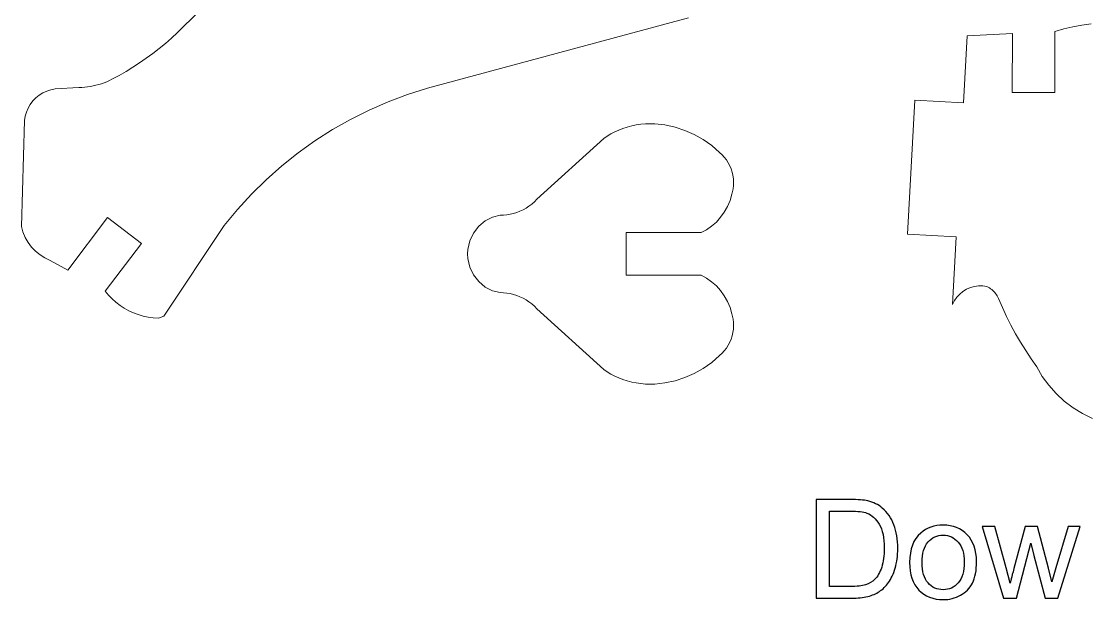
# Model space of a CAD drawing. Header units: millimetres. Extents: x -233 to 120, y -19 to 188.
# Drawn here: x -143.8 to -78.2, y -18.8 to 16.7 of the extents above; entities that cross this region are included whole.
import ezdxf

# ---------------------------------------------------------------- set-up
doc = ezdxf.new("R2010")
doc.units = ezdxf.units.MM
doc.header["$MEASUREMENT"] = 0
doc.layers.add('Layer 1', color=7, linetype='Continuous')

msp = doc.modelspace()

# ---------------------------------------------------------------- linework, layer by layer
at = {"layer": 'Layer 1', "lineweight": 9}
for points in [[(-129.1764, 21.051), (-129.1764, 21.051), (-134.2524, 16.035), (-134.2524, 16.035)], [(-118.8774, 12.6225), (-118.8774, 12.6225), (-102.8274, 16.935), (-102.8274, 16.935)], [(-79.1886, 16.3859), (-79.1886, 16.3859), (-78.6301, 16.4881), (-78.6301, 16.4881)], [(-78.6301, 16.4881), (-78.6301, 16.4881), (-78.0676, 16.5662), (-78.0676, 16.5662)], [(-134.6163, 15.6987), (-134.6163, 15.6987), (-134.2524, 16.035), (-134.2524, 16.035)], [(-85.9068, 11.7083), (-85.9068, 11.7083), (-85.6803, 15.8271), (-85.6803, 15.8271)], [(-82.9028, 15.9729), (-82.9028, 15.9729), (-85.6803, 15.8271), (-85.6803, 15.8271)], [(-82.9149, 12.36), (-82.9149, 12.36), (-82.9028, 15.9729), (-82.9028, 15.9729)], [(-80.2899, 16.11), (-80.2899, 16.11), (-79.7423, 16.2598), (-79.7423, 16.2598)], [(-80.2899, 16.11), (-80.2899, 16.11), (-80.2899, 12.36), (-80.2899, 12.36)], [(-79.7423, 16.2598), (-79.7423, 16.2598), (-79.1886, 16.3859), (-79.1886, 16.3859)], [(-135.3717, 15.0574), (-135.3717, 15.0574), (-134.9895, 15.3727), (-134.9895, 15.3727)], [(-134.9895, 15.3727), (-134.9895, 15.3727), (-134.6163, 15.6987), (-134.6163, 15.6987)], [(-136.5693, 14.1775), (-136.5693, 14.1775), (-136.1619, 14.4595), (-136.1619, 14.4595)], [(-136.1619, 14.4595), (-136.1619, 14.4595), (-135.7626, 14.7529), (-135.7626, 14.7529)], [(-135.7626, 14.7529), (-135.7626, 14.7529), (-135.3717, 15.0574), (-135.3717, 15.0574)], [(-137.407, 13.6482), (-137.407, 13.6482), (-136.9844, 13.907), (-136.9844, 13.907)], [(-136.9844, 13.907), (-136.9844, 13.907), (-136.5693, 14.1775), (-136.5693, 14.1775)], [(-138.4307, 13.089), (-138.4307, 13.089), (-138.2732, 13.1669), (-138.2732, 13.1669)], [(-138.2732, 13.1669), (-138.2732, 13.1669), (-137.8367, 13.4015), (-137.8367, 13.4015)], [(-137.8367, 13.4015), (-137.8367, 13.4015), (-137.407, 13.6482), (-137.407, 13.6482)], [(-142.0308, 12.5237), (-142.0308, 12.5237), (-142.2838, 12.4422), (-142.2838, 12.4422)], [(-141.7698, 12.5734), (-141.7698, 12.5734), (-142.0308, 12.5237), (-142.0308, 12.5237)], [(-140.3015, 12.6645), (-140.3015, 12.6645), (-141.7698, 12.5734), (-141.7698, 12.5734)], [(-140.1258, 12.6691), (-140.1258, 12.6691), (-140.3015, 12.6645), (-140.3015, 12.6645)], [(-139.9504, 12.6806), (-139.9504, 12.6806), (-140.1258, 12.6691), (-140.1258, 12.6691)], [(-139.7756, 12.699), (-139.7756, 12.699), (-139.9504, 12.6806), (-139.9504, 12.6806)], [(-139.6017, 12.7243), (-139.6017, 12.7243), (-139.7756, 12.699), (-139.7756, 12.699)], [(-139.4289, 12.7564), (-139.4289, 12.7564), (-139.6017, 12.7243), (-139.6017, 12.7243)], [(-139.2575, 12.7953), (-139.2575, 12.7953), (-139.4289, 12.7564), (-139.4289, 12.7564)], [(-139.0878, 12.8409), (-139.0878, 12.8409), (-139.2575, 12.7953), (-139.2575, 12.7953)], [(-138.92, 12.8932), (-138.92, 12.8932), (-139.0878, 12.8409), (-139.0878, 12.8409)], [(-138.7543, 12.952), (-138.7543, 12.952), (-138.92, 12.8932), (-138.92, 12.8932)], [(-138.5912, 13.0173), (-138.5912, 13.0173), (-138.7543, 12.952), (-138.7543, 12.952)], [(-138.4307, 13.089), (-138.4307, 13.089), (-138.5912, 13.0173), (-138.5912, 13.0173)], [(-120.0951, 12.2344), (-120.0951, 12.2344), (-118.8774, 12.6225), (-118.8774, 12.6225)], [(-143.1416, 11.8316), (-143.1416, 11.8316), (-143.3013, 11.6192), (-143.3013, 11.6192)], [(-142.957, 12.0228), (-142.957, 12.0228), (-143.1416, 11.8316), (-143.1416, 11.8316)], [(-142.7504, 12.1899), (-142.7504, 12.1899), (-142.957, 12.0228), (-142.957, 12.0228)], [(-142.5249, 12.3304), (-142.5249, 12.3304), (-142.7504, 12.1899), (-142.7504, 12.1899)], [(-142.2838, 12.4422), (-142.2838, 12.4422), (-142.5249, 12.3304), (-142.5249, 12.3304)], [(-121.291, 11.7835), (-121.291, 11.7835), (-120.0951, 12.2344), (-120.0951, 12.2344)], [(-88.9022, 11.873), (-88.9022, 11.873), (-89.3552, 3.6355), (-89.3552, 3.6355)], [(-88.9022, 11.873), (-88.9022, 11.873), (-85.9068, 11.7083), (-85.9068, 11.7083)], [(-80.2899, 12.36), (-80.2899, 12.36), (-82.9149, 12.36), (-82.9149, 12.36)], [(-143.4338, 11.3888), (-143.4338, 11.3888), (-143.5371, 11.144), (-143.5371, 11.144)], [(-143.3013, 11.6192), (-143.3013, 11.6192), (-143.4338, 11.3888), (-143.4338, 11.3888)], [(-123.6043, 10.6983), (-123.6043, 10.6983), (-122.4617, 11.271), (-122.4617, 11.271)], [(-122.4617, 11.271), (-122.4617, 11.271), (-121.291, 11.7835), (-121.291, 11.7835)], [(-143.6501, 10.6256), (-143.6501, 10.6256), (-143.8426, 4.1189), (-143.8426, 4.1189)], [(-143.6095, 10.8883), (-143.6095, 10.8883), (-143.6501, 10.6256), (-143.6501, 10.6256)], [(-143.5371, 11.144), (-143.5371, 11.144), (-143.6095, 10.8883), (-143.6095, 10.8883)], [(-124.7155, 10.067), (-124.7155, 10.067), (-123.6043, 10.6983), (-123.6043, 10.6983)], [(-125.7923, 9.3787), (-125.7923, 9.3787), (-124.7155, 10.067), (-124.7155, 10.067)], [(-107.3584, 9.9297), (-107.3584, 9.9297), (-107.597, 9.804), (-107.597, 9.804)], [(-107.1094, 10.0425), (-107.1094, 10.0425), (-107.3584, 9.9297), (-107.3584, 9.9297)], [(-106.8511, 10.1419), (-106.8511, 10.1419), (-107.1094, 10.0425), (-107.1094, 10.0425)], [(-106.5851, 10.2272), (-106.5851, 10.2272), (-106.8511, 10.1419), (-106.8511, 10.1419)], [(-106.3125, 10.2981), (-106.3125, 10.2981), (-106.5851, 10.2272), (-106.5851, 10.2272)], [(-106.0348, 10.3541), (-106.0348, 10.3541), (-106.3125, 10.2981), (-106.3125, 10.2981)], [(-105.7534, 10.3951), (-105.7534, 10.3951), (-106.0348, 10.3541), (-106.0348, 10.3541)], [(-105.4698, 10.4208), (-105.4698, 10.4208), (-105.7534, 10.3951), (-105.7534, 10.3951)], [(-105.1855, 10.4311), (-105.1855, 10.4311), (-105.4698, 10.4208), (-105.4698, 10.4208)], [(-104.9017, 10.4258), (-104.9017, 10.4258), (-105.1855, 10.4311), (-105.1855, 10.4311)], [(-104.9017, 10.4258), (-104.9017, 10.4258), (-104.2716, 10.3537), (-104.2716, 10.3537)], [(-104.2716, 10.3537), (-104.2716, 10.3537), (-103.6526, 10.2191), (-103.6526, 10.2191)], [(-103.6526, 10.2191), (-103.6526, 10.2191), (-103.0503, 10.0231), (-103.0503, 10.0231)], [(-103.0503, 10.0231), (-103.0503, 10.0231), (-102.4702, 9.7675), (-102.4702, 9.7675)], [(-126.8319, 8.6353), (-126.8319, 8.6353), (-125.7923, 9.3787), (-125.7923, 9.3787)], [(-108.038, 9.5164), (-108.038, 9.5164), (-112.1434, 5.7876), (-112.1434, 5.7876)], [(-107.8239, 9.666), (-107.8239, 9.666), (-108.038, 9.5164), (-108.038, 9.5164)], [(-107.597, 9.804), (-107.597, 9.804), (-107.8239, 9.666), (-107.8239, 9.666)], [(-102.4702, 9.7675), (-102.4702, 9.7675), (-101.9176, 9.4547), (-101.9176, 9.4547)], [(-101.9176, 9.4547), (-101.9176, 9.4547), (-101.3974, 9.0875), (-101.3974, 9.0875)], [(-127.8314, 7.8389), (-127.8314, 7.8389), (-126.8319, 8.6353), (-126.8319, 8.6353)], [(-101.3974, 9.0875), (-101.3974, 9.0875), (-100.9145, 8.6693), (-100.9145, 8.6693)], [(-100.9145, 8.6693), (-100.9145, 8.6693), (-100.7617, 8.5283), (-100.7617, 8.5283)], [(-100.7617, 8.5283), (-100.7617, 8.5283), (-100.6215, 8.3749), (-100.6215, 8.3749)], [(-100.4949, 8.2101), (-100.4949, 8.2101), (-100.6215, 8.3749), (-100.6215, 8.3749)], [(-100.4949, 8.2101), (-100.4949, 8.2101), (-100.3828, 8.035), (-100.3828, 8.035)], [(-100.3828, 8.035), (-100.3828, 8.035), (-100.286, 7.8511), (-100.286, 7.8511)], [(-128.7882, 6.9916), (-128.7882, 6.9916), (-127.8314, 7.8389), (-127.8314, 7.8389)], [(-100.286, 7.8511), (-100.286, 7.8511), (-100.2053, 7.6596), (-100.2053, 7.6596)], [(-100.2053, 7.6596), (-100.2053, 7.6596), (-100.1412, 7.4619), (-100.1412, 7.4619)], [(-100.1412, 7.4619), (-100.1412, 7.4619), (-100.0942, 7.2594), (-100.0942, 7.2594)], [(-100.0942, 7.2594), (-100.0942, 7.2594), (-100.0646, 7.0537), (-100.0646, 7.0537)], [(-129.6996, 6.0956), (-129.6996, 6.0956), (-128.7882, 6.9916), (-128.7882, 6.9916)], [(-100.0585, 6.6384), (-100.0585, 6.6384), (-100.082, 6.4319), (-100.082, 6.4319)], [(-100.0646, 7.0537), (-100.0646, 7.0537), (-100.0527, 6.8462), (-100.0527, 6.8462)], [(-100.0527, 6.8462), (-100.0527, 6.8462), (-100.0585, 6.6384), (-100.0585, 6.6384)], [(-130.5631, 5.1535), (-130.5631, 5.1535), (-129.6996, 6.0956), (-129.6996, 6.0956)], [(-100.1503, 6.0949), (-100.1503, 6.0949), (-100.2705, 5.7109), (-100.2705, 5.7109)], [(-100.082, 6.4319), (-100.082, 6.4319), (-100.1503, 6.0949), (-100.1503, 6.0949)], [(-112.6336, 5.3645), (-112.6336, 5.3645), (-112.812, 5.2474), (-112.812, 5.2474)], [(-112.6336, 5.3645), (-112.6336, 5.3645), (-112.4622, 5.4939), (-112.4622, 5.4939)], [(-112.4622, 5.4939), (-112.4622, 5.4939), (-112.2986, 5.6352), (-112.2986, 5.6352)], [(-112.2986, 5.6352), (-112.2986, 5.6352), (-112.1434, 5.7876), (-112.1434, 5.7876)], [(-100.4291, 5.3436), (-100.4291, 5.3436), (-100.6241, 4.9978), (-100.6241, 4.9978)], [(-100.2705, 5.7109), (-100.2705, 5.7109), (-100.4291, 5.3436), (-100.4291, 5.3436)], [(-138.5414, 4.6592), (-138.5414, 4.6592), (-140.9919, 1.429), (-140.9919, 1.429)], [(-136.4501, 3.0727), (-136.4501, 3.0727), (-138.5414, 4.6592), (-138.5414, 4.6592)], [(-131.3765, 4.1677), (-131.3765, 4.1677), (-130.5631, 5.1535), (-130.5631, 5.1535)], [(-114.8808, 4.6823), (-114.8808, 4.6823), (-115.3261, 4.4536), (-115.3261, 4.4536)], [(-114.4018, 4.7999), (-114.4018, 4.7999), (-114.8808, 4.6823), (-114.8808, 4.6823)], [(-114.4018, 4.7999), (-114.4018, 4.7999), (-114.1947, 4.8059), (-114.1947, 4.8059)], [(-114.1947, 4.8059), (-114.1947, 4.8059), (-113.9883, 4.8265), (-113.9883, 4.8265)], [(-113.9883, 4.8265), (-113.9883, 4.8265), (-113.7836, 4.8615), (-113.7836, 4.8615)], [(-113.7836, 4.8615), (-113.7836, 4.8615), (-113.5812, 4.911), (-113.5812, 4.911)], [(-113.5812, 4.911), (-113.5812, 4.911), (-113.3821, 4.9746), (-113.3821, 4.9746)], [(-113.3821, 4.9746), (-113.3821, 4.9746), (-113.187, 5.052), (-113.187, 5.052)], [(-113.187, 5.052), (-113.187, 5.052), (-112.9967, 5.1431), (-112.9967, 5.1431)], [(-112.9967, 5.1431), (-112.9967, 5.1431), (-112.812, 5.2474), (-112.812, 5.2474)], [(-100.8528, 4.6778), (-100.8528, 4.6778), (-101.1124, 4.3881), (-101.1124, 4.3881)], [(-100.6241, 4.9978), (-100.6241, 4.9978), (-100.8528, 4.6778), (-100.8528, 4.6778)], [(-143.8426, 4.1189), (-143.8426, 4.1189), (-143.7473, 3.7751), (-143.7473, 3.7751)], [(-135.0848, -1.3994), (-135.0848, -1.3994), (-131.3765, 4.1677), (-131.3765, 4.1677)], [(-115.7171, 4.1244), (-115.7171, 4.1244), (-116.0357, 3.71), (-116.0357, 3.71)], [(-115.3261, 4.4536), (-115.3261, 4.4536), (-115.7171, 4.1244), (-115.7171, 4.1244)], [(-101.3994, 4.1322), (-101.3994, 4.1322), (-101.7101, 3.9135), (-101.7101, 3.9135)], [(-101.1124, 4.3881), (-101.1124, 4.3881), (-101.3994, 4.1322), (-101.3994, 4.1322)], [(-143.7473, 3.7751), (-143.7473, 3.7751), (-143.6101, 3.4458), (-143.6101, 3.4458)], [(-143.6101, 3.4458), (-143.6101, 3.4458), (-143.4333, 3.1361), (-143.4333, 3.1361)], [(-116.0357, 3.71), (-116.0357, 3.71), (-116.2672, 3.2294), (-116.2672, 3.2294)], [(-106.6654, 1.11), (-106.6654, 1.11), (-106.6654, 3.735), (-106.6654, 3.735)], [(-102.0404, 3.735), (-102.0404, 3.735), (-106.6654, 3.735), (-106.6654, 3.735)], [(-101.7101, 3.9135), (-101.7101, 3.9135), (-102.0404, 3.735), (-102.0404, 3.735)], [(-89.3552, 3.6355), (-89.3552, 3.6355), (-86.3597, 3.4708), (-86.3597, 3.4708)], [(-86.5876, -0.6739), (-86.5876, -0.6739), (-86.3597, 3.4708), (-86.3597, 3.4708)], [(-143.4333, 3.1361), (-143.4333, 3.1361), (-143.2194, 2.8505), (-143.2194, 2.8505)], [(-143.2194, 2.8505), (-143.2194, 2.8505), (-142.972, 2.5936), (-142.972, 2.5936)], [(-138.6799, 0.1334), (-138.6799, 0.1334), (-136.4501, 3.0727), (-136.4501, 3.0727)], [(-116.4009, 2.705), (-116.4009, 2.705), (-116.4163, 2.4225), (-116.4163, 2.4225)], [(-116.2672, 3.2294), (-116.2672, 3.2294), (-116.4009, 2.705), (-116.4009, 2.705)], [(-142.972, 2.5936), (-142.972, 2.5936), (-142.6946, 2.3693), (-142.6946, 2.3693)], [(-142.6946, 2.3693), (-142.6946, 2.3693), (-142.3916, 2.1811), (-142.3916, 2.1811)], [(-142.3916, 2.1811), (-142.3916, 2.1811), (-142.0676, 2.0318), (-142.0676, 2.0318)], [(-142.0676, 2.0318), (-142.0676, 2.0318), (-140.9919, 1.429), (-140.9919, 1.429)], [(-116.4009, 2.14), (-116.4009, 2.14), (-116.4163, 2.4225), (-116.4163, 2.4225)], [(-116.2672, 1.6155), (-116.2672, 1.6155), (-116.4009, 2.14), (-116.4009, 2.14)], [(-116.0357, 1.135), (-116.0357, 1.135), (-116.2672, 1.6155), (-116.2672, 1.6155)], [(-115.7171, 0.7205), (-115.7171, 0.7205), (-116.0357, 1.135), (-116.0357, 1.135)], [(-115.3261, 0.3913), (-115.3261, 0.3913), (-115.7171, 0.7205), (-115.7171, 0.7205)], [(-102.0404, 1.11), (-102.0404, 1.11), (-106.6654, 1.11), (-106.6654, 1.11)], [(-101.7101, 0.9314), (-101.7101, 0.9314), (-102.0404, 1.11), (-102.0404, 1.11)], [(-101.3994, 0.7128), (-101.3994, 0.7128), (-101.7101, 0.9314), (-101.7101, 0.9314)], [(-101.1124, 0.4569), (-101.1124, 0.4569), (-101.3994, 0.7128), (-101.3994, 0.7128)], [(-138.6799, 0.1334), (-138.6799, 0.1334), (-138.479, -0.1096), (-138.479, -0.1096)], [(-114.8808, 0.1627), (-114.8808, 0.1627), (-115.3261, 0.3913), (-115.3261, 0.3913)], [(-114.4018, 0.0451), (-114.4018, 0.0451), (-114.8808, 0.1627), (-114.8808, 0.1627)], [(-114.4018, 0.0451), (-114.4018, 0.0451), (-114.1947, 0.0391), (-114.1947, 0.0391)], [(-114.1947, 0.0391), (-114.1947, 0.0391), (-113.9883, 0.0185), (-113.9883, 0.0185)], [(-113.9883, 0.0185), (-113.9883, 0.0185), (-113.7836, -0.0166), (-113.7836, -0.0166)], [(-100.8528, 0.1671), (-100.8528, 0.1671), (-101.1124, 0.4569), (-101.1124, 0.4569)], [(-100.6241, -0.1528), (-100.6241, -0.1528), (-100.8528, 0.1671), (-100.8528, 0.1671)], [(-86.1466, -0.0453), (-86.1466, -0.0453), (-85.9469, 0.1174), (-85.9469, 0.1174)], [(-85.9469, 0.1174), (-85.9469, 0.1174), (-85.7268, 0.2513), (-85.7268, 0.2513)], [(-85.7268, 0.2513), (-85.7268, 0.2513), (-85.4905, 0.3537), (-85.4905, 0.3537)], [(-85.4905, 0.3537), (-85.4905, 0.3537), (-85.2423, 0.4227), (-85.2423, 0.4227)], [(-85.2423, 0.4227), (-85.2423, 0.4227), (-84.987, 0.457), (-84.987, 0.457)], [(-84.987, 0.457), (-84.987, 0.457), (-84.7294, 0.456), (-84.7294, 0.456)], [(-84.7294, 0.456), (-84.7294, 0.456), (-84.4744, 0.4197), (-84.4744, 0.4197)], [(-84.3966, 0.3808), (-84.3966, 0.3808), (-84.4744, 0.4197), (-84.4744, 0.4197)], [(-84.3213, 0.3372), (-84.3213, 0.3372), (-84.3966, 0.3808), (-84.3966, 0.3808)], [(-84.2488, 0.289), (-84.2488, 0.289), (-84.3213, 0.3372), (-84.3213, 0.3372)], [(-84.1795, 0.2364), (-84.1795, 0.2364), (-84.2488, 0.289), (-84.2488, 0.289)], [(-84.1135, 0.1797), (-84.1135, 0.1797), (-84.1795, 0.2364), (-84.1795, 0.2364)], [(-84.0512, 0.119), (-84.0512, 0.119), (-84.1135, 0.1797), (-84.1135, 0.1797)], [(-83.9927, 0.0546), (-83.9927, 0.0546), (-84.0512, 0.119), (-84.0512, 0.119)], [(-83.9383, -0.0133), (-83.9383, -0.0133), (-83.9927, 0.0546), (-83.9927, 0.0546)], [(-138.479, -0.1096), (-138.479, -0.1096), (-138.2605, -0.3368), (-138.2605, -0.3368)], [(-138.2605, -0.3368), (-138.2605, -0.3368), (-138.0256, -0.5471), (-138.0256, -0.5471)], [(-138.0256, -0.5471), (-138.0256, -0.5471), (-137.7756, -0.7391), (-137.7756, -0.7391)], [(-113.7836, -0.0166), (-113.7836, -0.0166), (-113.5812, -0.066), (-113.5812, -0.066)], [(-113.5812, -0.066), (-113.5812, -0.066), (-113.3821, -0.1296), (-113.3821, -0.1296)], [(-113.3821, -0.1296), (-113.3821, -0.1296), (-113.187, -0.2071), (-113.187, -0.2071)], [(-113.187, -0.2071), (-113.187, -0.2071), (-112.9967, -0.2982), (-112.9967, -0.2982)], [(-112.9967, -0.2982), (-112.9967, -0.2982), (-112.812, -0.4024), (-112.812, -0.4024)], [(-112.812, -0.4024), (-112.812, -0.4024), (-112.6336, -0.5195), (-112.6336, -0.5195)], [(-112.6336, -0.5195), (-112.6336, -0.5195), (-112.4622, -0.649), (-112.4622, -0.649)], [(-112.4622, -0.649), (-112.4622, -0.649), (-112.2986, -0.7902), (-112.2986, -0.7902)], [(-100.4291, -0.4987), (-100.4291, -0.4987), (-100.6241, -0.1528), (-100.6241, -0.1528)], [(-100.2705, -0.866), (-100.2705, -0.866), (-100.4291, -0.4987), (-100.4291, -0.4987)], [(-86.5876, -0.6739), (-86.5876, -0.6739), (-86.47, -0.4448), (-86.47, -0.4448)], [(-86.47, -0.4448), (-86.47, -0.4448), (-86.322, -0.2339), (-86.322, -0.2339)], [(-86.322, -0.2339), (-86.322, -0.2339), (-86.1466, -0.0453), (-86.1466, -0.0453)], [(-83.8882, -0.0845), (-83.8882, -0.0845), (-83.9383, -0.0133), (-83.9383, -0.0133)], [(-83.8426, -0.1586), (-83.8426, -0.1586), (-83.8882, -0.0845), (-83.8882, -0.0845)], [(-83.8016, -0.2353), (-83.8016, -0.2353), (-83.8426, -0.1586), (-83.8426, -0.1586)], [(-83.7654, -0.3145), (-83.7654, -0.3145), (-83.8016, -0.2353), (-83.8016, -0.2353)], [(-83.7654, -0.3145), (-83.7654, -0.3145), (-83.5241, -0.867), (-83.5241, -0.867)], [(-137.7756, -0.7391), (-137.7756, -0.7391), (-137.512, -0.9119), (-137.512, -0.9119)], [(-137.512, -0.9119), (-137.512, -0.9119), (-137.2361, -1.0645), (-137.2361, -1.0645)], [(-137.2361, -1.0645), (-137.2361, -1.0645), (-136.9495, -1.1959), (-136.9495, -1.1959)], [(-136.9495, -1.1959), (-136.9495, -1.1959), (-136.6539, -1.3055), (-136.6539, -1.3055)], [(-136.6539, -1.3055), (-136.6539, -1.3055), (-136.351, -1.3926), (-136.351, -1.3926)], [(-112.2986, -0.7902), (-112.2986, -0.7902), (-112.1434, -0.9427), (-112.1434, -0.9427)], [(-108.038, -4.6714), (-108.038, -4.6714), (-112.1434, -0.9427), (-112.1434, -0.9427)], [(-100.1503, -1.2499), (-100.1503, -1.2499), (-100.2705, -0.866), (-100.2705, -0.866)], [(-100.082, -1.587), (-100.082, -1.587), (-100.1503, -1.2499), (-100.1503, -1.2499)], [(-83.5241, -0.867), (-83.5241, -0.867), (-83.2673, -1.4125), (-83.2673, -1.4125)], [(-136.351, -1.3926), (-136.351, -1.3926), (-136.0423, -1.4568), (-136.0423, -1.4568)], [(-136.0423, -1.4568), (-136.0423, -1.4568), (-135.7297, -1.4977), (-135.7297, -1.4977)], [(-135.7297, -1.4977), (-135.7297, -1.4977), (-135.4149, -1.515), (-135.4149, -1.515)], [(-135.4149, -1.515), (-135.4149, -1.515), (-135.0848, -1.3994), (-135.0848, -1.3994)], [(-100.0585, -1.7935), (-100.0585, -1.7935), (-100.082, -1.587), (-100.082, -1.587)], [(-100.0527, -2.0012), (-100.0527, -2.0012), (-100.0585, -1.7935), (-100.0585, -1.7935)], [(-83.2673, -1.4125), (-83.2673, -1.4125), (-82.9953, -1.9506), (-82.9953, -1.9506)], [(-82.9953, -1.9506), (-82.9953, -1.9506), (-82.7083, -2.4808), (-82.7083, -2.4808)], [(-100.2053, -2.8146), (-100.2053, -2.8146), (-100.1412, -2.6169), (-100.1412, -2.6169)], [(-100.1412, -2.6169), (-100.1412, -2.6169), (-100.0942, -2.4145), (-100.0942, -2.4145)], [(-100.0942, -2.4145), (-100.0942, -2.4145), (-100.0646, -2.2087), (-100.0646, -2.2087)], [(-100.0646, -2.2087), (-100.0646, -2.2087), (-100.0527, -2.0012), (-100.0527, -2.0012)], [(-82.7083, -2.4808), (-82.7083, -2.4808), (-82.4065, -3.0028), (-82.4065, -3.0028)], [(-100.4949, -3.3651), (-100.4949, -3.3651), (-100.3828, -3.1901), (-100.3828, -3.1901)], [(-100.3828, -3.1901), (-100.3828, -3.1901), (-100.286, -3.0061), (-100.286, -3.0061)], [(-100.286, -3.0061), (-100.286, -3.0061), (-100.2053, -2.8146), (-100.2053, -2.8146)], [(-82.4065, -3.0028), (-82.4065, -3.0028), (-82.0902, -3.5161), (-82.0902, -3.5161)], [(-101.3974, -4.2426), (-101.3974, -4.2426), (-100.9145, -3.8243), (-100.9145, -3.8243)], [(-100.9145, -3.8243), (-100.9145, -3.8243), (-100.7617, -3.6834), (-100.7617, -3.6834)], [(-100.7617, -3.6834), (-100.7617, -3.6834), (-100.6215, -3.5299), (-100.6215, -3.5299)], [(-100.6215, -3.5299), (-100.6215, -3.5299), (-100.4949, -3.3651), (-100.4949, -3.3651)], [(-82.0902, -3.5161), (-82.0902, -3.5161), (-81.7596, -4.0203), (-81.7596, -4.0203)], [(-101.9176, -4.6098), (-101.9176, -4.6098), (-101.3974, -4.2426), (-101.3974, -4.2426)], [(-81.7596, -4.0203), (-81.7596, -4.0203), (-81.4149, -4.515), (-81.4149, -4.515)], [(-81.4149, -4.515), (-81.4149, -4.515), (-81.0689, -5.1011), (-81.0689, -5.1011)], [(-107.8239, -4.821), (-107.8239, -4.821), (-108.038, -4.6714), (-108.038, -4.6714)], [(-107.597, -4.959), (-107.597, -4.959), (-107.8239, -4.821), (-107.8239, -4.821)], [(-107.3584, -5.0848), (-107.3584, -5.0848), (-107.597, -4.959), (-107.597, -4.959)], [(-107.1094, -5.1976), (-107.1094, -5.1976), (-107.3584, -5.0848), (-107.3584, -5.0848)], [(-106.8511, -5.2969), (-106.8511, -5.2969), (-107.1094, -5.1976), (-107.1094, -5.1976)], [(-103.6526, -5.3741), (-103.6526, -5.3741), (-103.0503, -5.1781), (-103.0503, -5.1781)], [(-103.0503, -5.1781), (-103.0503, -5.1781), (-102.4702, -4.9225), (-102.4702, -4.9225)], [(-102.4702, -4.9225), (-102.4702, -4.9225), (-101.9176, -4.6098), (-101.9176, -4.6098)], [(-81.0689, -5.1011), (-81.0689, -5.1011), (-80.6681, -5.6511), (-80.6681, -5.6511)], [(-106.5851, -5.3822), (-106.5851, -5.3822), (-106.8511, -5.2969), (-106.8511, -5.2969)], [(-106.3125, -5.4531), (-106.3125, -5.4531), (-106.5851, -5.3822), (-106.5851, -5.3822)], [(-106.0348, -5.5092), (-106.0348, -5.5092), (-106.3125, -5.4531), (-106.3125, -5.4531)], [(-105.7534, -5.5502), (-105.7534, -5.5502), (-106.0348, -5.5092), (-106.0348, -5.5092)], [(-105.4698, -5.5759), (-105.4698, -5.5759), (-105.7534, -5.5502), (-105.7534, -5.5502)], [(-105.1855, -5.5861), (-105.1855, -5.5861), (-105.4698, -5.5759), (-105.4698, -5.5759)], [(-104.9017, -5.5809), (-104.9017, -5.5809), (-105.1855, -5.5861), (-105.1855, -5.5861)], [(-104.9017, -5.5809), (-104.9017, -5.5809), (-104.2716, -5.5088), (-104.2716, -5.5088)], [(-104.2716, -5.5088), (-104.2716, -5.5088), (-103.6526, -5.3741), (-103.6526, -5.3741)], [(-80.6681, -5.6511), (-80.6681, -5.6511), (-80.2162, -6.1599), (-80.2162, -6.1599)], [(-80.2162, -6.1599), (-80.2162, -6.1599), (-79.7174, -6.6229), (-79.7174, -6.6229)], [(-79.7174, -6.6229), (-79.7174, -6.6229), (-79.1763, -7.0357), (-79.1763, -7.0357)], [(-79.1763, -7.0357), (-79.1763, -7.0357), (-78.598, -7.3945), (-78.598, -7.3945)], [(-78.598, -7.3945), (-78.598, -7.3945), (-77.9879, -7.696), (-77.9879, -7.696)]]:
    msp.add_open_spline(points, degree=3, dxfattribs=at)
at = {"layer": 'Layer 1', "color": 250}
for points, knots in [([(-94.9676, -18.7382), (-94.9676, -18.7382), (-94.9676, -12.676), (-94.9676, -12.676), (-94.9676, -12.676), (-94.9676, -12.676), (-92.8791, -12.676), (-92.8791, -12.676), (-92.8791, -12.676), (-92.4078, -12.676), (-92.048, -12.7043), (-91.7996, -12.7621), (-91.7996, -12.7621), (-91.4525, -12.8426), (-91.1561, -12.9879), (-90.9106, -13.1967), (-90.9106, -13.1967), (-90.5903, -13.4677), (-90.3518, -13.812), (-90.1938, -14.2325), (-90.1938, -14.2325), (-90.0343, -14.653), (-89.9553, -15.1342), (-89.9553, -15.6747), (-89.9553, -15.6747), (-89.9553, -16.1347), (-90.0089, -16.5425), (-90.1161, -16.8981), (-90.1161, -16.8981), (-90.2234, -17.2537), (-90.3617, -17.5486), (-90.5296, -17.7815), (-90.5296, -17.7815), (-90.6989, -18.0143), (-90.8824, -18.1977), (-91.0828, -18.3304), (-91.0828, -18.3304), (-91.2817, -18.4644), (-91.523, -18.566), (-91.8053, -18.6352), (-91.8053, -18.6352), (-92.0889, -18.7043), (-92.4134, -18.7382), (-92.7803, -18.7382), (-92.7803, -18.7382), (-92.7803, -18.7382), (-94.9676, -18.7382), (-94.9676, -18.7382)], [0, 0, 0, 0, 0.0769231, 0.0769231, 0.0769231, 0.0769231, 0.1538462, 0.1538462, 0.1538462, 0.1538462, 0.2307692, 0.2307692, 0.2307692, 0.2307692, 0.3076923, 0.3076923, 0.3076923, 0.3076923, 0.3846154, 0.3846154, 0.3846154, 0.3846154, 0.4615385, 0.4615385, 0.4615385, 0.4615385, 0.5384615, 0.5384615, 0.5384615, 0.5384615, 0.6153846, 0.6153846, 0.6153846, 0.6153846, 0.6923077, 0.6923077, 0.6923077, 0.6923077, 0.7692308, 0.7692308, 0.7692308, 0.7692308, 0.8461538, 0.8461538, 0.8461538, 0.8461538, 1, 1, 1, 1]), ([(-94.1632, -18.027), (-94.1632, -18.027), (-92.8706, -18.027), (-92.8706, -18.027), (-92.8706, -18.027), (-92.4713, -18.027), (-92.158, -17.9903), (-91.9308, -17.9155), (-91.9308, -17.9155), (-91.7037, -17.8407), (-91.523, -17.7363), (-91.3876, -17.6008), (-91.3876, -17.6008), (-91.1985, -17.4103), (-91.0503, -17.1535), (-90.9445, -16.8318), (-90.9445, -16.8318), (-90.8386, -16.51), (-90.785, -16.1206), (-90.785, -15.662), (-90.785, -15.662), (-90.785, -15.027), (-90.8894, -14.5387), (-91.0969, -14.1972), (-91.0969, -14.1972), (-91.3043, -13.8557), (-91.5569, -13.6271), (-91.8546, -13.5114), (-91.8546, -13.5114), (-92.0691, -13.4282), (-92.4149, -13.3872), (-92.8918, -13.3872), (-92.8918, -13.3872), (-92.8918, -13.3872), (-94.1632, -13.3872), (-94.1632, -13.3872), (-94.1632, -13.3872), (-94.1632, -13.3872), (-94.1632, -18.027), (-94.1632, -18.027)], [0, 0, 0, 0, 0.0909091, 0.0909091, 0.0909091, 0.0909091, 0.1818182, 0.1818182, 0.1818182, 0.1818182, 0.2727273, 0.2727273, 0.2727273, 0.2727273, 0.3636364, 0.3636364, 0.3636364, 0.3636364, 0.4545455, 0.4545455, 0.4545455, 0.4545455, 0.5454545, 0.5454545, 0.5454545, 0.5454545, 0.6363636, 0.6363636, 0.6363636, 0.6363636, 0.7272727, 0.7272727, 0.7272727, 0.7272727, 0.8181818, 0.8181818, 0.8181818, 0.8181818, 1, 1, 1, 1]), ([(-89.2257, -16.5411), (-89.2257, -15.7297), (-88.9999, -15.1286), (-88.547, -14.7377), (-88.547, -14.7377), (-88.1702, -14.4131), (-87.7087, -14.2508), (-87.1655, -14.2508), (-87.1655, -14.2508), (-86.5629, -14.2508), (-86.069, -14.4484), (-85.6852, -14.8435), (-85.6852, -14.8435), (-85.3028, -15.2372), (-85.1109, -15.7833), (-85.1109, -16.479), (-85.1109, -16.479), (-85.1109, -17.0434), (-85.1955, -17.4865), (-85.3649, -17.8097), (-85.3649, -17.8097), (-85.5342, -18.1328), (-85.7812, -18.384), (-86.1057, -18.5632), (-86.1057, -18.5632), (-86.4289, -18.7424), (-86.7831, -18.8313), (-87.1655, -18.8313), (-87.1655, -18.8313), (-87.7807, -18.8313), (-88.2774, -18.6352), (-88.657, -18.2415), (-88.657, -18.2415), (-89.0366, -17.8478), (-89.2257, -17.2805), (-89.2257, -16.5411)], [0, 0, 0, 0, 0.1, 0.1, 0.1, 0.1, 0.2, 0.2, 0.2, 0.2, 0.3, 0.3, 0.3, 0.3, 0.4, 0.4, 0.4, 0.4, 0.5, 0.5, 0.5, 0.5, 0.6, 0.6, 0.6, 0.6, 0.7, 0.7, 0.7, 0.7, 0.8, 0.8, 0.8, 0.8, 1, 1, 1, 1]), ([(-83.4472, -18.7382), (-83.4472, -18.7382), (-84.775, -14.344), (-84.775, -14.344), (-84.775, -14.344), (-84.775, -14.344), (-83.9961, -14.344), (-83.9961, -14.344), (-83.9961, -14.344), (-83.9961, -14.344), (-83.2948, -16.8798), (-83.2948, -16.8798), (-83.2948, -16.8798), (-83.2948, -16.8798), (-83.0464, -17.8238), (-83.0464, -17.8238), (-83.0464, -17.8238), (-83.0365, -17.7772), (-82.9603, -17.4753), (-82.8192, -16.9179), (-82.8192, -16.9179), (-82.8192, -16.9179), (-82.1235, -14.344), (-82.1235, -14.344), (-82.1235, -14.344), (-82.1235, -14.344), (-81.3601, -14.344), (-81.3601, -14.344), (-81.3601, -14.344), (-81.3601, -14.344), (-80.6983, -16.8953), (-80.6983, -16.8953), (-80.6983, -16.8953), (-80.6983, -16.8953), (-80.4824, -17.7321), (-80.4824, -17.7321), (-80.4824, -17.7321), (-80.4824, -17.7321), (-80.2298, -16.884), (-80.2298, -16.884), (-80.2298, -16.884), (-80.2298, -16.884), (-79.4706, -14.344), (-79.4706, -14.344), (-79.4706, -14.344), (-79.4706, -14.344), (-78.7467, -14.344), (-78.7467, -14.344), (-78.7467, -14.344), (-78.7467, -14.344), (-80.1254, -18.7382), (-80.1254, -18.7382), (-80.1254, -18.7382), (-80.1254, -18.7382), (-80.8959, -18.7382), (-80.8959, -18.7382), (-80.8959, -18.7382), (-80.8959, -18.7382), (-81.593, -16.1093), (-81.593, -16.1093), (-81.593, -16.1093), (-81.593, -16.1093), (-81.7694, -15.3572), (-81.7694, -15.3572), (-81.7694, -15.3572), (-81.7694, -15.3572), (-82.6584, -18.7382), (-82.6584, -18.7382), (-82.6584, -18.7382), (-82.6584, -18.7382), (-83.4472, -18.7382), (-83.4472, -18.7382)], [0, 0, 0, 0, 0.0526316, 0.0526316, 0.0526316, 0.0526316, 0.1052632, 0.1052632, 0.1052632, 0.1052632, 0.1578947, 0.1578947, 0.1578947, 0.1578947, 0.2105263, 0.2105263, 0.2105263, 0.2105263, 0.2631579, 0.2631579, 0.2631579, 0.2631579, 0.3157895, 0.3157895, 0.3157895, 0.3157895, 0.3684211, 0.3684211, 0.3684211, 0.3684211, 0.4210526, 0.4210526, 0.4210526, 0.4210526, 0.4736842, 0.4736842, 0.4736842, 0.4736842, 0.5263158, 0.5263158, 0.5263158, 0.5263158, 0.5789474, 0.5789474, 0.5789474, 0.5789474, 0.6315789, 0.6315789, 0.6315789, 0.6315789, 0.6842105, 0.6842105, 0.6842105, 0.6842105, 0.7368421, 0.7368421, 0.7368421, 0.7368421, 0.7894737, 0.7894737, 0.7894737, 0.7894737, 0.8421053, 0.8421053, 0.8421053, 0.8421053, 0.8947368, 0.8947368, 0.8947368, 0.8947368, 1, 1, 1, 1]), ([(-88.4637, -16.5425), (-88.4637, -17.1041), (-88.3409, -17.5246), (-88.0954, -17.8026), (-88.0954, -17.8026), (-87.8484, -18.082), (-87.5394, -18.2217), (-87.1655, -18.2217), (-87.1655, -18.2217), (-86.7958, -18.2217), (-86.4881, -18.082), (-86.2412, -17.8012), (-86.2412, -17.8012), (-85.9957, -17.5204), (-85.8729, -17.0928), (-85.8729, -16.5185), (-85.8729, -16.5185), (-85.8729, -15.9766), (-85.9971, -15.566), (-86.244, -15.288), (-86.244, -15.288), (-86.491, -15.0086), (-86.7986, -14.8689), (-87.1655, -14.8689), (-87.1655, -14.8689), (-87.5394, -14.8689), (-87.8484, -15.0072), (-88.0954, -15.2852), (-88.0954, -15.2852), (-88.3409, -15.5632), (-88.4637, -15.9823), (-88.4637, -16.5425)], [0, 0, 0, 0, 0.1111111, 0.1111111, 0.1111111, 0.1111111, 0.2222222, 0.2222222, 0.2222222, 0.2222222, 0.3333333, 0.3333333, 0.3333333, 0.3333333, 0.4444444, 0.4444444, 0.4444444, 0.4444444, 0.5555556, 0.5555556, 0.5555556, 0.5555556, 0.6666667, 0.6666667, 0.6666667, 0.6666667, 0.7777778, 0.7777778, 0.7777778, 0.7777778, 1, 1, 1, 1])]:
    msp.add_open_spline(points, degree=3, knots=knots, dxfattribs=at)

doc.saveas('drawing.dxf')
